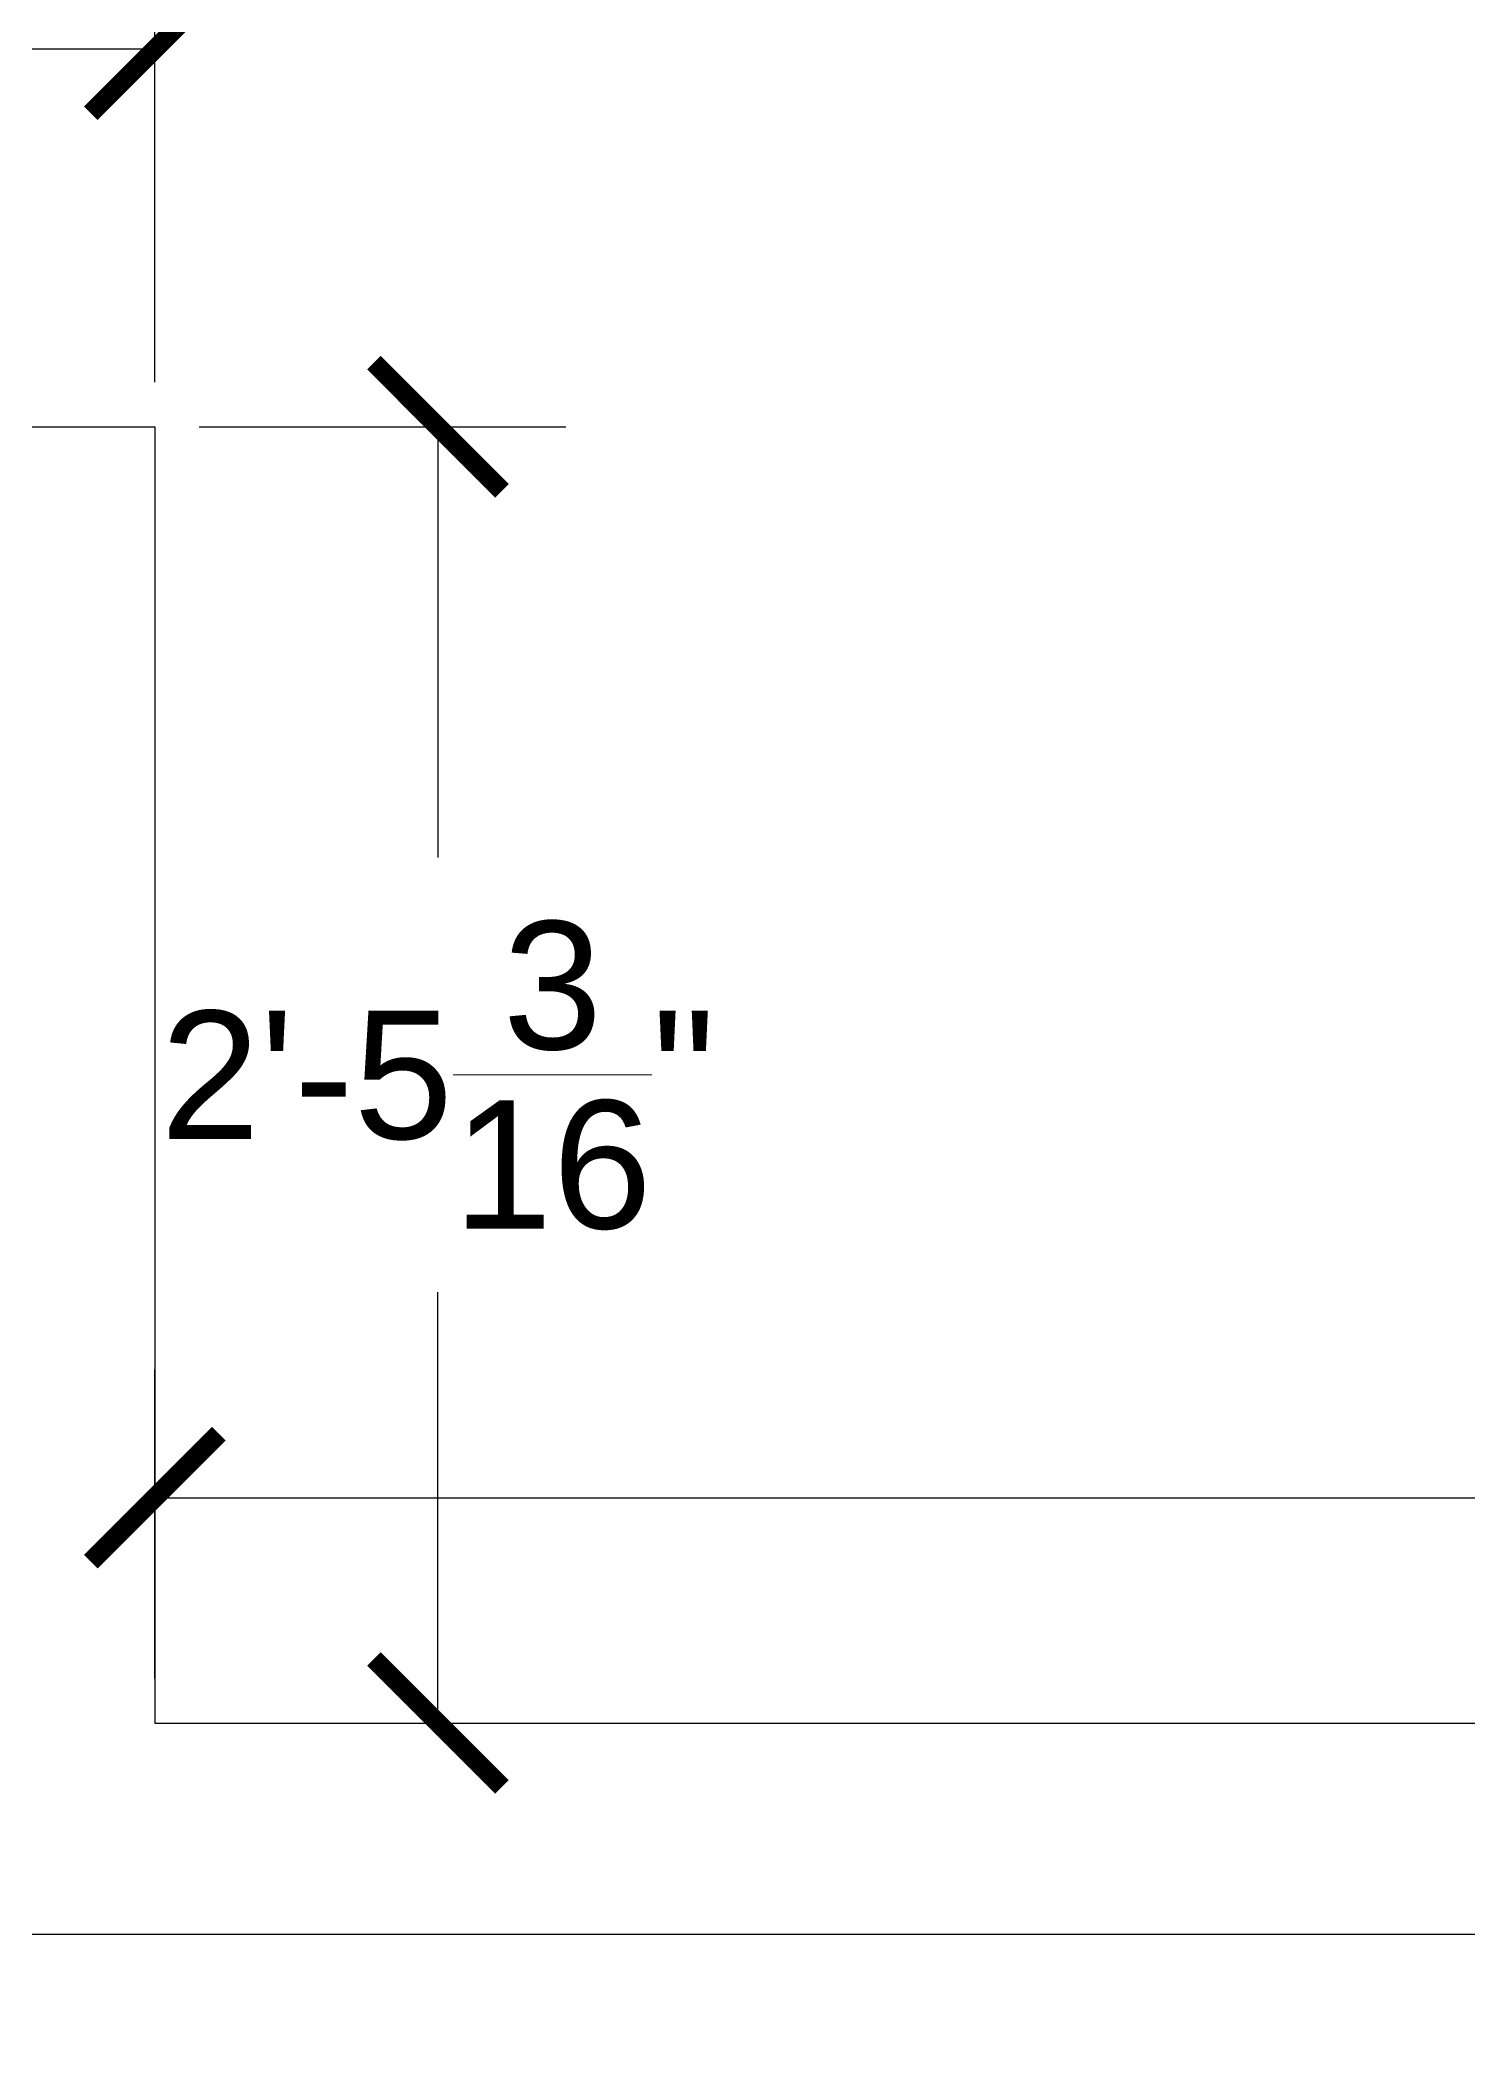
# Model space of a CAD drawing. Header units: inches. Extents: x 0 to 483, y 0 to 649.
# Drawn here: x 90.21 to 122.31, y 211.7 to 256.62 of the extents above; entities that cross this region are included whole.
import ezdxf

# ---------------------------------------------------------------- set-up
doc = ezdxf.new("R2010")
doc.units = ezdxf.units.IN
doc.header["$MEASUREMENT"] = 0
doc.layers.get('0').update_dxf_attribs({"color": 1, "lineweight": 9})
doc.layers.add('A201-Dimensions', color=7, linetype='Continuous', lineweight=9)
doc.layers.add('A201-Floorplan-2nd-floor', color=7, linetype='Continuous', lineweight=9)
doc.styles.add('Annotative', font='Arial.ttf')
doc.dimstyles.new('Annotative', dxfattribs={"dimtxt": 0.18, "dimasz": 0.18, "dimexe": 0.18, "dimexo": 0.0625, "dimgap": 0.09, "dimtad": 0, "dimtih": 1, "dimtoh": 1, "dimdec": 4, "dimzin": 0, "dimdsep": 46, "dimlunit": 4, "dimtxsty": 'Annotative', "dimblk": 'ARCHTICK', "dimblk1": 'ARCHTICK', "dimblk2": 'ARCHTICK', "dimcen": 0.09, "dimadec": 0, "dimazin": 0, "dimtfac": 1, "dimtdec": 4, "dimtofl": 0, "dimtmove": 0, "dimatfit": 3, "dimldrblk": 'ARCHTICK', "dimfxl": 1, "dimtolj": 1, "dimtzin": 0, "dimarcsym": 0})

# ---------------------------------------------------------------- blocks, each defined once
blk = doc.blocks.new('_ArchTick')
at = {"color": 0, "linetype": 'ByBlock', "lineweight": 30, "const_width": 0.15}
blk.add_lwpolyline([(-0.5, -0.5), (0.5, 0.5)], dxfattribs=at)
blk = doc.blocks.new('*D557')
at = {"layer": 'A201-Dimensions', "color": 0, "lineweight": -2, "transparency": 16777216}
for p, q in [((88.041, 213.013), (88.041, 198.821)), ((147.509, 213.013), (147.509, 198.821)), ((88.041, 201.701), (110.28, 201.701)), ((147.509, 201.701), (125.27, 201.701))]:
    blk.add_line(p, q, dxfattribs=at)
at = {"layer": 'A201-Dimensions', "color": 0, "lineweight": -2, "transparency": 16777216, "xscale": 2.88, "yscale": 2.88, "zscale": 2.88, "rotation": 180}
blk.add_blockref('_ArchTick', (88.041, 201.701), dxfattribs=at)
at = {"layer": 'A201-Dimensions', "color": 0, "lineweight": -2, "transparency": 16777216, "xscale": 2.88, "yscale": 2.88, "zscale": 2.88}
blk.add_blockref('_ArchTick', (147.509, 201.701), dxfattribs=at)
at = {"layer": 'A201-Dimensions', "color": 0, "lineweight": 5, "transparency": 16777216, "insert": (117.775, 201.701), "char_height": 2.88, "attachment_point": 5, "style": 'Annotative'}
blk.add_mtext('\\A1;4\'-11{\\H1x;\\S1/2;}"', dxfattribs=at)
blk = doc.blocks.new('*D536')
at = {"layer": 'A201-Dimensions', "color": 0, "lineweight": -2, "transparency": 16777216}
for p, q in [((39.719, 248.919), (39.719, 259.291)), ((92.791, 248.919), (92.791, 259.291)), ((39.719, 256.411), (58.906, 256.411)), ((92.791, 256.411), (73.603, 256.411))]:
    blk.add_line(p, q, dxfattribs=at)
at = {"layer": 'A201-Dimensions', "color": 0, "lineweight": -2, "transparency": 16777216, "xscale": 2.88, "yscale": 2.88, "zscale": 2.88, "rotation": 180}
blk.add_blockref('_ArchTick', (39.719, 256.411), dxfattribs=at)
at = {"layer": 'A201-Dimensions', "color": 0, "lineweight": -2, "transparency": 16777216, "xscale": 2.88, "yscale": 2.88, "zscale": 2.88}
blk.add_blockref('_ArchTick', (92.791, 256.411), dxfattribs=at)
at = {"layer": 'A201-Dimensions', "color": 0, "lineweight": 5, "transparency": 16777216, "insert": (66.255, 256.411), "char_height": 2.88, "attachment_point": 5, "style": 'Annotative'}
blk.add_mtext('\\A1;4\'-5{\\H1x;\\S1/16;}"', dxfattribs=at)
blk = doc.blocks.new('*D535')
at = {"layer": 'A201-Dimensions', "color": 0, "lineweight": -2, "transparency": 16777216}
for p, q in [((93.791, 247.919), (102.041, 247.919)), ((99.161, 247.919), (99.161, 238.228)), ((99.161, 218.763), (99.161, 228.455)), ((93.791, 218.763), (102.041, 218.763))]:
    blk.add_line(p, q, dxfattribs=at)
at = {"layer": 'A201-Dimensions', "color": 0, "lineweight": -2, "transparency": 16777216, "xscale": 2.88, "yscale": 2.88, "zscale": 2.88}
for p, rotation in [((99.161, 247.919), 90), ((99.161, 218.763), 270)]:
    blk.add_blockref('_ArchTick', p, dxfattribs=dict(at, rotation=rotation))
at = {"layer": 'A201-Dimensions', "color": 0, "lineweight": 5, "transparency": 16777216, "insert": (99.161, 233.341), "char_height": 2.88, "attachment_point": 5, "style": 'Annotative'}
blk.add_mtext('\\A1;2\'-5{\\H1x;\\S3/16;}"', dxfattribs=at)
blk = doc.blocks.new('*D534')
at = {"layer": 'A201-Dimensions', "color": 0, "lineweight": -2, "transparency": 16777216}
for p, q in [((92.791, 219.763), (92.791, 226.711)), ((168.943, 219.763), (168.943, 226.711)), ((92.791, 223.831), (124.546, 223.831)), ((168.943, 223.831), (137.188, 223.831))]:
    blk.add_line(p, q, dxfattribs=at)
at = {"layer": 'A201-Dimensions', "color": 0, "lineweight": -2, "transparency": 16777216, "xscale": 2.88, "yscale": 2.88, "zscale": 2.88, "rotation": 180}
blk.add_blockref('_ArchTick', (92.791, 223.831), dxfattribs=at)
at = {"layer": 'A201-Dimensions', "color": 0, "lineweight": -2, "transparency": 16777216, "xscale": 2.88, "yscale": 2.88, "zscale": 2.88}
blk.add_blockref('_ArchTick', (168.943, 223.831), dxfattribs=at)
at = {"layer": 'A201-Dimensions', "color": 0, "lineweight": 5, "transparency": 16777216, "insert": (130.867, 223.831), "char_height": 2.88, "attachment_point": 5, "style": 'Annotative'}
blk.add_mtext('\\A1;6\'-4{\\H1x;\\S1/8;}"', dxfattribs=at)

msp = doc.modelspace()

# ---------------------------------------------------------------- linework, layer by layer
at = {"layer": 'A201-Floorplan-2nd-floor', "lineweight": -3}
msp.add_lwpolyline([(39.67112, 392.04497), (39.71879, 247.91938), (92.79071, 247.91938), (92.79071, 218.76313), (168.94289, 218.76313), (168.94289, 392.04497)], close=True, dxfattribs=at)
msp.add_lwpolyline([(39.69696, 243.16938), (88.04071, 243.16938), (88.04071, 214.01313), (147.50946, 214.01313), (147.50946, 90.82563), (39.77075, 90.82563), (39.72036, 243.16938)], dxfattribs=at)

# ---------------------------------------------------------------- dimensions: what is measured, and where the dimension line sits
at = {"layer": 'A201-Dimensions', "lineweight": 5}
for base, p1, p2, picture, middle in [((92.79071, 256.41056), (39.71879, 247.91938), (92.79071, 247.91938), '*D536', (66.25475, 256.41056)), ((168.94289, 223.83103), (92.79071, 218.76313), (168.94289, 218.76313), '*D534', (130.8668, 223.83103)), ((147.5094563907, 201.7014763022), (88.0407063907, 214.0131295642), (147.5094563907, 214.0131295642), '*D557', (117.7750813907, 201.7014763022))]:
    dim = msp.add_linear_dim(base=base, p1=p1, p2=p2, dimstyle='Annotative', dxfattribs=at)
    dim.commit()
    dim.dimension.update_dxf_attribs({"geometry": picture, "text_midpoint": middle})
dim = msp.add_linear_dim(base=(99.160953443, 218.7631295642), p1=(92.7907063907, 247.9193795642), p2=(92.7907063907, 218.7631295642), angle=90, dimstyle='Annotative', dxfattribs=at)
dim.commit()
dim.dimension.update_dxf_attribs({"geometry": '*D535', "text_midpoint": (99.160953443, 233.3412545642)})

doc.saveas('drawing.dxf')
